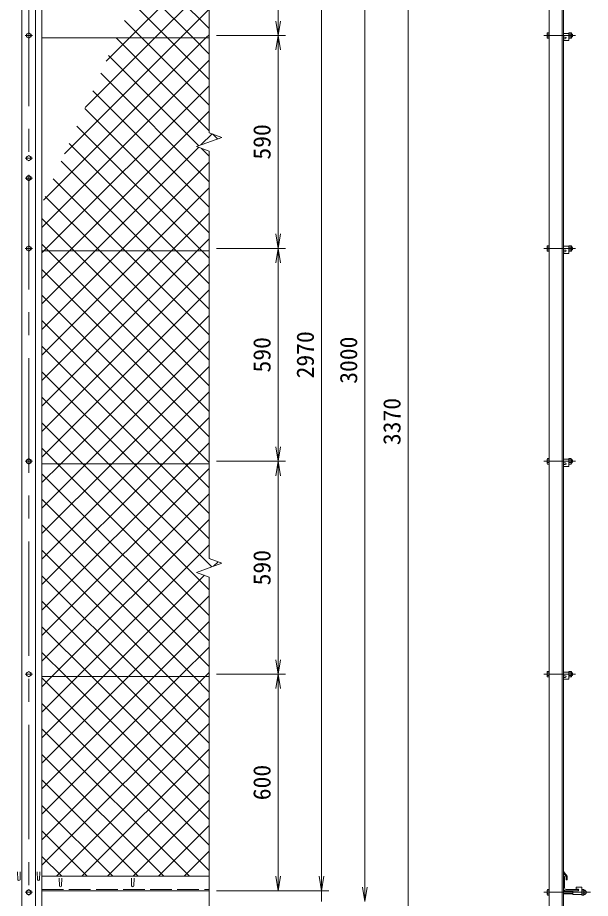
# Model space of a CAD drawing. Units: millimetres at full size. Extents: x -4200 to 4200, y -2970 to 2970.
# Drawn here: x -1416 to 171, y -705 to 1736 of the extents above; entities that cross this region are included whole.
import ezdxf
from ezdxf.enums import TextEntityAlignment as Align

# ---------------------------------------------------------------- set-up
doc = ezdxf.new("R2010")
doc.units = ezdxf.units.MM
doc.header["$LTSCALE"] = 10
doc.linetypes.add('DASHED', pattern=[7.5, 6, -1.5])
doc.linetypes.add('USER1', pattern=[50.8, 31.75, -6.35, 6.35, -6.35])
for name, color, linetype, lineweight in [('0-0_D-STR1', 1, 'Continuous', 18), ('0-1_D-BMK', 2, 'USER1', 13), ('0-2_D-STR-DIM', 7, 'Continuous', 13), ('0-3_D-STR3', 3, 'Continuous', 13), ('0-7_0', 7, 'Continuous', 18), ('0-9_D-STR2', 7, 'Continuous', 13)]:
    doc.layers.add(name, color=color, linetype=linetype, lineweight=lineweight)
doc.styles.add('ＭＳ ゴシック', font='')
doc.styles.get('ＭＳ ゴシック').set_extended_font_data('MS Gothic')

# ---------------------------------------------------------------- blocks, each defined once
blk = doc.blocks.new('_Open')
at = {"layer": '0-7_0'}
blk.add_line((-10, 1.667), (0, 0), dxfattribs=at)
blk.add_lwpolyline([(-10, -1.667), (0, 0), (-10, 0)], dxfattribs=at)

msp = doc.modelspace()

# ---------------------------------------------------------------- linework, layer by layer
at = {"layer": '0-0_D-STR1'}
for p, q in [((-1403.97, -1068.85), (-1403.97, 2301.15)), ((-1365.97, -1068.85), (-1365.97, 2301.15)), ((-1348.47, -1068.85), (-1348.47, 2301.15)), ((56.53, -1068.85), (56.53, 2301.15)), ((93.03, -1068.85), (93.03, 2301.15)), ((96.53, -1068.85), (96.53, 2301.15)), ((-1414.97, -653.52), (-1415.72, -632.02)), ((-1408.97, -653.52), (-1408.22, -632.02)), ((-1360.97, -653.52), (-1361.72, -632.02)), ((-1354.97, -653.52), (-1354.22, -632.02)), ((106.53, -643.12), (96.53, -630.62)), ((-884.97, -643.85), (-1348.47, -643.85)), ((-1299.97, -670.72), (-1300.72, -649.22)), ((-1293.97, -670.72), (-1293.22, -649.22)), ((-1099.97, -670.72), (-1100.72, -649.22)), ((-1093.97, -670.72), (-1093.22, -649.22)), ((97.53, -643.85), (96.53, -643.85)), ((96.53, -678.85), (96.53, -643.85)), ((99.53, -676.35), (99.53, -645.85)), ((103.53, -654.12), (103.53, -644.24)), ((103.53, -654.12), (106.53, -654.12)), ((106.53, -654.12), (106.53, -643.12)), ((134.53, -680.85), (104.03, -680.85)), ((136.53, -682.85), (136.53, -683.85)), ((-1348.47, -683.85), (-884.97, -683.85)), ((136.53, -683.85), (101.53, -683.85))]:
    msp.add_line(p, q, dxfattribs=at)
at = {"layer": '0-0_D-STR1', "linetype": 'DASHED'}
msp.add_line((-1348.47, -680.85), (-884.97, -680.85), dxfattribs=at)
at = {"layer": '0-0_D-STR1'}
msp.add_lwpolyline([(103.53, -644.24), (96.53, -635.19), (96.53, -630.62)], dxfattribs=at)
for centre, radius, start, end in [((-1411.97, -652.27), 3.25, 202.61986, 337.38014), ((-1357.97, -652.27), 3.25, 202.61986, 337.38014), ((97.53, -645.85), 2, 0, 90), ((-1296.97, -669.47), 3.25, 202.61986, 337.38014), ((-1096.97, -669.47), 3.25, 202.61986, 337.38014), ((101.53, -678.85), 5, 180, 270), ((104.03, -676.35), 4.5, 180, 270), ((134.53, -682.85), 2, 0, 90)]:
    msp.add_arc(centre, radius, start, end, dxfattribs=at)
at = {"layer": '0-1_D-BMK'}
for p, q in [((-1384.97, 2316.15), (-1384.97, -1083.85)), ((-1374.97, 1686.15), (-1394.97, 1686.15)), ((129.53, 1686.15), (41.53, 1686.15)), ((-1374.97, 1346.15), (-1394.97, 1346.15)), ((-1374.97, 1291.15), (-1394.97, 1291.15)), ((-1374.97, 1096.15), (-1394.97, 1096.15)), ((129.53, 1096.15), (41.53, 1096.15)), ((-1374.97, 506.15), (-1394.97, 506.15)), ((129.53, 506.15), (41.53, 506.15)), ((-1374.97, -83.85), (-1394.97, -83.85)), ((129.53, -83.85), (41.53, -83.85)), ((-1374.97, -688.35), (-1394.97, -688.35)), ((170.76, -688.35), (41.53, -688.35))]:
    msp.add_line(p, q, dxfattribs=at)
at = {"layer": '0-2_D-STR-DIM'}
for p, q in [((-884.97, 2350.6), (-884.97, 1416.8)), ((-333.93, -1068.85), (-333.93, 2301.15)), ((-693.93, 1686.15), (-693.93, 2286.15)), ((-573.93, 2286.15), (-573.93, -683.85)), ((-453.93, 2286.15), (-453.93, -713.85)), ((-864.97, 1686.15), (-673.93, 1686.15)), ((-864.97, 1686.15), (-673.93, 1686.15)), ((-693.93, 1686.15), (-693.93, 1096.15)), ((-884.97, 1365.5), (-884.97, 236.8)), ((-864.97, 1096.15), (-673.93, 1096.15)), ((-864.97, 1096.15), (-673.93, 1096.15)), ((-693.93, 1096.15), (-693.93, 506.15)), ((-864.97, 506.15), (-673.93, 506.15)), ((-864.97, 506.15), (-673.93, 506.15)), ((-693.93, 506.15), (-693.93, -83.85)), ((-920.21, 198.32), (-849.74, 223.97)), ((-849.74, 223.97), (-884.97, 236.8)), ((-884.97, 185.5), (-920.21, 198.32)), ((-884.97, 185.5), (-884.97, -821.16)), ((-864.97, -83.85), (-673.93, -83.85)), ((-864.97, -83.85), (-673.93, -83.85)), ((-693.93, -683.85), (-693.93, -83.85)), ((-573.93, -643.85), (-573.93, -603.85)), ((-864.97, -683.85), (-673.93, -683.85)), ((-864.97, -683.85), (-553.93, -683.85)), ((-864.97, -683.85), (-553.93, -683.85)), ((-573.93, -683.85), (-573.93, -713.85))]:
    msp.add_line(p, q, dxfattribs=at)
msp.add_lwpolyline([(-884.97, 1365.5), (-920.21, 1378.32), (-849.74, 1403.97), (-884.97, 1416.8)], dxfattribs=at)
at = {"layer": '0-3_D-STR3'}
for p, q in [((-1384.97, 1693.65), (-1391.47, 1689.9)), ((-1391.47, 1689.9), (-1391.47, 1682.4)), ((-1378.47, 1689.9), (-1384.97, 1693.65)), ((-1378.47, 1682.4), (-1378.47, 1689.9)), ((51.23, 1692.45), (51.92, 1693.65)), ((51.23, 1692.45), (51.23, 1679.85)), ((56.53, 1693.65), (51.92, 1693.65)), ((56.53, 1689.9), (51.92, 1689.9)), ((56.53, 1693.65), (56.53, 1678.64)), ((111.53, 1692.15), (96.53, 1692.15)), ((111.53, 1678.64), (111.53, 1693.65)), ((111.53, 1692.15), (111.53, 1672.15)), ((111.53, 1689.9), (117.3, 1689.9)), ((118.03, 1679.9), (118.03, 1692.4)), ((118.03, 1690.15), (120.33, 1690.15)), ((120.33, 1690.15), (121.53, 1688.95)), ((121.53, 1688.95), (121.53, 1683.35)), ((-1391.47, 1682.4), (-1384.97, 1678.64)), ((-1384.97, 1678.64), (-1378.47, 1682.4)), ((-884.97, 1679.4), (-1348.47, 1679.4)), ((51.23, 1679.85), (51.92, 1678.64)), ((56.53, 1682.4), (51.92, 1682.4)), ((56.53, 1678.64), (51.92, 1678.64)), ((101.28, 1681.65), (96.53, 1681.65)), ((101.28, 1677.15), (96.53, 1677.15)), ((96.53, 1677.15), (96.53, 1672.15)), ((111.53, 1672.15), (96.53, 1672.15)), ((111.53, 1682.4), (117.3, 1682.4)), ((118.03, 1682.15), (120.33, 1682.15)), ((51.23, 1102.45), (51.92, 1103.65)), ((51.23, 1102.45), (51.23, 1089.85)), ((56.53, 1103.65), (51.92, 1103.65)), ((56.53, 1099.9), (51.92, 1099.9)), ((56.53, 1103.65), (56.53, 1088.64)), ((111.53, 1102.15), (96.53, 1102.15)), ((111.53, 1103.65), (117.3, 1103.65)), ((111.53, 1088.64), (111.53, 1103.65)), ((111.53, 1102.15), (111.53, 1082.15)), ((111.53, 1099.9), (117.3, 1099.9)), ((117.3, 1103.65), (118.03, 1102.4)), ((118.03, 1089.9), (118.03, 1102.4)), ((118.03, 1100.15), (120.33, 1100.15)), ((120.33, 1100.15), (121.53, 1098.95)), ((120.33, 1100.15), (120.33, 1092.15)), ((121.53, 1098.95), (121.53, 1093.35)), ((-884.97, 1089.4), (-1348.47, 1089.4)), ((51.23, 1089.85), (51.92, 1088.64)), ((56.53, 1092.4), (51.92, 1092.4)), ((56.53, 1088.64), (51.92, 1088.64)), ((101.28, 1091.65), (96.53, 1091.65)), ((96.53, 1087.15), (96.53, 1082.15)), ((101.28, 1087.15), (96.53, 1087.15)), ((111.53, 1082.15), (96.53, 1082.15)), ((111.53, 1092.4), (117.3, 1092.4)), ((111.53, 1088.64), (117.3, 1088.64)), ((117.3, 1088.64), (118.03, 1089.9)), ((118.03, 1092.15), (120.33, 1092.15)), ((120.33, 1092.15), (121.53, 1093.35)), ((51.23, 512.45), (51.92, 513.65)), ((56.53, 513.65), (51.92, 513.65)), ((56.53, 513.65), (56.53, 498.64)), ((111.53, 513.65), (117.3, 513.65)), ((111.53, 498.64), (111.53, 513.65)), ((117.3, 513.65), (118.03, 512.4)), ((-884.97, 499.4), (-1348.47, 499.4)), ((51.23, 512.45), (51.23, 499.85)), ((51.23, 499.85), (51.92, 498.64)), ((56.53, 509.9), (51.92, 509.9)), ((56.53, 502.4), (51.92, 502.4)), ((56.53, 498.64), (51.92, 498.64)), ((111.53, 512.15), (96.53, 512.15)), ((101.28, 501.65), (96.53, 501.65)), ((96.53, 497.15), (96.53, 492.15)), ((101.28, 497.15), (96.53, 497.15)), ((111.53, 492.15), (96.53, 492.15)), ((111.53, 512.15), (111.53, 492.15)), ((111.53, 509.9), (117.3, 509.9)), ((111.53, 502.4), (117.3, 502.4)), ((111.53, 498.64), (117.3, 498.64)), ((117.3, 498.64), (118.03, 499.9)), ((118.03, 499.9), (118.03, 512.4)), ((118.03, 510.15), (120.33, 510.15)), ((118.03, 502.15), (120.33, 502.15)), ((120.33, 510.15), (121.53, 508.95)), ((120.33, 510.15), (120.33, 502.15)), ((120.33, 502.15), (121.53, 503.35)), ((121.53, 508.95), (121.53, 503.35)), ((-1384.97, -76.35), (-1391.47, -80.1)), ((-1391.47, -80.1), (-1391.47, -87.6)), ((-1391.47, -87.6), (-1384.97, -91.36)), ((-1378.47, -80.1), (-1384.97, -76.35)), ((-1384.97, -91.36), (-1378.47, -87.6)), ((-1378.47, -87.6), (-1378.47, -80.1)), ((-884.97, -90.6), (-1348.47, -90.6)), ((51.23, -77.55), (51.92, -76.35)), ((51.23, -77.55), (51.23, -90.15)), ((51.23, -90.15), (51.92, -91.36)), ((56.53, -76.35), (51.92, -76.35)), ((56.53, -80.1), (51.92, -80.1)), ((56.53, -87.6), (51.92, -87.6)), ((56.53, -91.36), (51.92, -91.36)), ((56.53, -76.35), (56.53, -91.36)), ((111.53, -77.85), (96.53, -77.85)), ((101.28, -88.35), (96.53, -88.35)), ((101.28, -92.85), (96.53, -92.85)), ((96.53, -92.85), (96.53, -97.85)), ((111.53, -91.36), (111.53, -76.35)), ((111.53, -77.85), (111.53, -97.85)), ((111.53, -80.1), (117.3, -80.1)), ((111.53, -87.6), (117.3, -87.6)), ((118.03, -90.1), (118.03, -77.6)), ((118.03, -79.85), (120.33, -79.85)), ((118.03, -87.85), (120.33, -87.85)), ((120.33, -79.85), (121.53, -81.05)), ((121.53, -81.05), (121.53, -86.65)), ((111.53, -97.85), (96.53, -97.85)), ((-1384.97, -680.85), (-1391.47, -684.6)), ((-1378.47, -684.6), (-1384.97, -680.85)), ((51.23, -682.05), (51.92, -680.85)), ((51.23, -694.65), (51.23, -682.05)), ((56.53, -680.85), (51.92, -680.85)), ((56.53, -695.86), (56.53, -680.85)), ((146.78, -674.35), (131.78, -674.35)), ((131.78, -679.35), (131.78, -674.35)), ((136.53, -679.35), (131.78, -679.35)), ((146.78, -694.35), (146.78, -674.35)), ((146.78, -694.59), (146.78, -682.24)), ((146.78, -694.59), (146.78, -682.24)), ((147.78, -680.25), (152.28, -680.25)), ((153.28, -694.59), (153.28, -682.24)), ((153.28, -694.59), (153.28, -682.24)), ((-1391.47, -684.6), (-1391.47, -692.1)), ((-1391.47, -692.1), (-1384.97, -695.86)), ((-1384.97, -695.86), (-1378.47, -692.1)), ((-1378.47, -692.1), (-1378.47, -684.6)), ((51.23, -694.65), (51.92, -695.86)), ((56.53, -684.6), (51.92, -684.6)), ((56.53, -692.1), (51.92, -692.1)), ((56.53, -695.86), (51.92, -695.86)), ((96.53, -684.35), (121.78, -684.35)), ((96.53, -685.1), (121.78, -685.1)), ((96.53, -691.6), (121.78, -691.6)), ((96.53, -692.35), (121.78, -692.35)), ((136.53, -683.85), (121.78, -683.85)), ((121.78, -694.35), (121.78, -683.85)), ((146.78, -694.35), (121.78, -694.35)), ((152.28, -684.3), (147.78, -684.3)), ((152.28, -692.4), (147.78, -692.4)), ((147.78, -696.45), (152.28, -696.45))]:
    msp.add_line(p, q, dxfattribs=at)
for points in [[(111.53, 1693.65), (117.3, 1693.65), (118.03, 1692.4)], [(120.33, 1690.15), (120.33, 1682.15), (121.53, 1683.35)], [(111.53, 1678.64), (117.3, 1678.64), (118.03, 1679.9)], [(111.53, -76.35), (117.3, -76.35), (118.03, -77.6)], [(111.53, -91.36), (117.3, -91.36), (118.03, -90.1)], [(120.33, -79.85), (120.33, -87.85), (121.53, -86.65)]]:
    msp.add_lwpolyline(points, dxfattribs=at)
for points in [[(-1378.47, 1349.9), (-1384.97, 1353.65), (-1391.47, 1349.9), (-1391.47, 1342.4), (-1384.97, 1338.64), (-1378.47, 1342.4)], [(-1378.47, 1294.9), (-1384.97, 1298.65), (-1391.47, 1294.9), (-1391.47, 1287.4), (-1384.97, 1283.64), (-1378.47, 1287.4)], [(-1378.47, 1099.9), (-1384.97, 1103.65), (-1391.47, 1099.9), (-1391.47, 1092.4), (-1384.97, 1088.64), (-1378.47, 1092.4)], [(-1378.47, 509.9), (-1384.97, 513.65), (-1391.47, 509.9), (-1391.47, 502.4), (-1384.97, 498.64), (-1378.47, 502.4)]]:
    msp.add_lwpolyline(points, close=True, dxfattribs=at)
for centre in [(-1384.97, 1686.15), (-1384.97, 1346.15), (-1384.97, 1291.15), (-1384.97, 1096.15), (-1384.97, 506.15), (-1384.97, -83.85), (-1384.97, -688.35)]:
    msp.add_circle(centre, 6.25, dxfattribs=at)
for centre, radius, start, end in [((63.76, 1686.15), 12.42, 162.4121, 197.5879), ((54.67, 1691.78), 3.32, 145.61585, 214.38415), ((114.56, 1691.78), 3.32, 325.61586, 34.38414), ((105.46, 1686.15), 12.42, 342.4121, 17.5879), ((54.67, 1680.52), 3.32, 145.61585, 214.38415), ((101.28, 1679.4), 2.25, 270, 90), ((114.56, 1680.52), 3.32, 325.61585, 34.38416), ((63.76, 1096.15), 12.42, 162.4121, 197.5879), ((54.67, 1101.78), 3.32, 145.61585, 214.38415), ((114.56, 1101.78), 3.32, 325.61586, 34.38414), ((105.46, 1096.15), 12.42, 342.4121, 17.5879), ((54.67, 1090.52), 3.32, 145.61585, 214.38415), ((101.28, 1089.4), 2.25, 270, 90), ((114.56, 1090.52), 3.32, 325.61585, 34.38416), ((54.67, 511.78), 3.32, 145.61585, 214.38415), ((114.56, 511.78), 3.32, 325.61586, 34.38414), ((63.76, 506.15), 12.42, 162.4121, 197.5879), ((54.67, 500.52), 3.32, 145.61585, 214.38415), ((101.28, 499.4), 2.25, 270, 90), ((105.46, 506.15), 12.42, 342.4121, 17.5879), ((114.56, 500.52), 3.32, 325.61585, 34.38416), ((63.76, -83.85), 12.42, 162.4121, 197.5879), ((54.67, -78.22), 3.32, 145.61585, 214.38415), ((54.67, -89.48), 3.32, 145.61585, 214.38415), ((101.28, -90.6), 2.25, 270, 90), ((114.56, -78.22), 3.32, 325.61586, 34.38414), ((105.46, -83.85), 12.42, 342.4121, 17.5879), ((114.56, -89.48), 3.32, 325.61585, 34.38416), ((54.67, -682.72), 3.32, 145.61585, 214.38415), ((136.53, -681.6), 2.25, 270, 90), ((149.33, -682.28), 2.55, 127.42505, 232.57495), ((150.73, -682.28), 2.55, 307.42505, 52.57495), ((153.65, -681.41), 0.5, 196.57981, 262.83194), ((152.78, -688.35), 6.5, 277.16806, 82.83194), ((63.76, -688.35), 12.42, 162.4121, 197.5879), ((54.67, -693.98), 3.32, 145.61585, 214.38415), ((155.48, -688.35), 8.7, 152.26063, 207.73937), ((149.32, -694.43), 2.54, 127.21089, 232.78911), ((144.58, -688.35), 8.7, 332.26063, 27.73937), ((150.74, -694.43), 2.54, 307.21089, 52.78911), ((153.65, -695.3), 0.5, 97.16806, 170.16084)]:
    msp.add_arc(centre, radius, start, end, dxfattribs=at)
at = {"layer": '0-9_D-STR2'}
for p, q in [((-1106.24, 1679.4), (-884.97, 1900.66)), ((-884.97, 1705.28), (-1053.94, 1874.25)), ((-929.8, 1679.4), (-1075.87, 1825.47)), ((-1035.53, 1679.4), (-884.97, 1829.95)), ((-1000.51, 1679.4), (-1097.81, 1776.69)), ((-964.82, 1679.4), (-884.97, 1759.24)), ((-1071.22, 1679.4), (-1119.74, 1727.92)), ((-894.1, 1679.4), (-884.97, 1688.53)), ((-1343.79, 1229.72), (-894.1, 1679.4)), ((-1286, 1358.21), (-964.82, 1679.4)), ((-1228.22, 1486.71), (-1035.53, 1679.4)), ((-1170.43, 1615.2), (-1106.24, 1679.4)), ((-884.97, 1422.44), (-1141.68, 1679.14)), ((-884.97, 1493.15), (-1071.22, 1679.4)), ((-884.97, 1563.86), (-1000.51, 1679.4)), ((-884.97, 1634.57), (-929.8, 1679.4)), ((-1348.47, 1154.32), (-884.97, 1617.82)), ((-913.88, 1380.63), (-1163.61, 1630.37)), ((-884.97, 1281.02), (-1185.55, 1581.59)), ((-1342.68, 1089.4), (-884.97, 1547.11)), ((-884.97, 1210.31), (-1207.48, 1532.81)), ((-1271.97, 1089.4), (-884.97, 1476.4)), ((-884.97, 1139.6), (-1229.42, 1484.04)), ((-905.49, 1089.4), (-1251.35, 1435.26)), ((-907.83, 1382.83), (-876.83, 1413.83)), ((-862.03, 1399.5), (-876.11, 1413.57)), ((-976.2, 1089.4), (-1273.29, 1386.49)), ((-884.97, 1351.73), (-906.62, 1373.38)), ((-1046.91, 1089.4), (-1295.22, 1337.71)), ((-1117.62, 1089.4), (-1317.16, 1288.93)), ((-1059.84, 1089.4), (-884.97, 1264.26)), ((-1188.33, 1089.4), (-1339.09, 1240.16)), ((-1259.04, 1089.4), (-1348.47, 1178.83)), ((-989.13, 1089.4), (-884.97, 1193.55)), ((-1329.75, 1089.4), (-1348.47, 1108.12)), ((-918.42, 1089.4), (-884.97, 1122.84)), ((-1348.47, 1083.61), (-1342.68, 1089.4)), ((-1348.47, 1012.9), (-1271.97, 1089.4)), ((-1348.47, 800.76), (-1059.84, 1089.4)), ((-1348.47, 730.05), (-989.13, 1089.4)), ((-1348.47, 659.34), (-918.42, 1089.4)), ((-884.97, 644.62), (-1329.75, 1089.4)), ((-884.97, 715.33), (-1259.04, 1089.4)), ((-884.97, 786.04), (-1188.33, 1089.4)), ((-884.97, 856.75), (-1117.62, 1089.4)), ((-884.97, 927.46), (-1046.91, 1089.4)), ((-884.97, 998.17), (-976.2, 1089.4)), ((-884.97, 1068.89), (-905.49, 1089.4)), ((-1348.47, 588.63), (-884.97, 1052.13)), ((-884.97, 573.91), (-1348.47, 1037.41)), ((-1348.47, 517.92), (-884.97, 981.42)), ((-884.97, 503.2), (-1348.47, 966.7)), ((-1296.29, 499.4), (-884.97, 910.71)), ((-951.88, 499.4), (-1348.47, 895.99)), ((-1225.58, 499.4), (-884.97, 840)), ((-1022.59, 499.4), (-1348.47, 825.28)), ((-1154.87, 499.4), (-884.97, 769.29)), ((-1093.31, 499.4), (-1348.47, 754.57)), ((-1084.16, 499.4), (-884.97, 698.58)), ((-1234.73, 499.4), (-1348.47, 613.15)), ((-1013.44, 499.4), (-884.97, 627.87)), ((-1305.44, 499.4), (-1348.47, 542.44)), ((-942.73, 499.4), (-884.97, 557.16)), ((-1348.47, 447.21), (-1296.29, 499.4)), ((-1348.47, 376.5), (-1225.58, 499.4)), ((-1348.47, 305.79), (-1154.87, 499.4)), ((-1348.47, 235.08), (-1084.16, 499.4)), ((-1348.47, 164.37), (-1013.44, 499.4)), ((-1348.47, 93.66), (-942.73, 499.4)), ((-884.97, 78.94), (-1305.44, 499.4)), ((-884.97, 149.65), (-1234.73, 499.4)), ((-884.97, 291.07), (-1093.31, 499.4)), ((-884.97, 361.78), (-1022.59, 499.4)), ((-884.97, 432.49), (-951.88, 499.4)), ((-1348.47, 22.95), (-884.97, 486.45)), ((-884.97, 8.22), (-1348.47, 471.72)), ((-1348.47, -47.76), (-884.97, 415.74)), ((-884.97, -62.49), (-1348.47, 401.01)), ((-1320.6, -90.6), (-884.97, 345.03)), ((-927.57, -90.6), (-1348.47, 330.3)), ((-1249.89, -90.6), (-884.97, 274.31)), ((-998.28, -90.6), (-1348.47, 259.59)), ((-873.11, 215.47), (-860.64, 227.94)), ((-1068.99, -90.6), (-1348.47, 188.88)), ((-1108.47, -90.6), (-884.97, 132.89)), ((-1139.7, -90.6), (-1348.47, 118.17)), ((-1037.76, -90.6), (-884.97, 62.18)), ((-1210.41, -90.6), (-1348.47, 47.46)), ((-1281.12, -90.6), (-1348.47, -23.25)), ((-967.05, -90.6), (-884.97, -8.53)), ((-1348.47, -118.47), (-1320.6, -90.6)), ((-1348.47, -189.19), (-1249.89, -90.6)), ((-1348.47, -330.61), (-1108.47, -90.6)), ((-1348.47, -401.32), (-1037.76, -90.6)), ((-1348.47, -472.03), (-967.05, -90.6)), ((-1348.47, -542.74), (-896.34, -90.6)), ((-884.97, -557.46), (-1348.47, -93.96)), ((-884.97, -486.75), (-1281.12, -90.6)), ((-884.97, -416.04), (-1210.41, -90.6)), ((-884.97, -345.33), (-1139.7, -90.6)), ((-884.97, -274.62), (-1068.99, -90.6)), ((-884.97, -203.91), (-998.28, -90.6)), ((-884.97, -133.2), (-927.57, -90.6)), ((-896.34, -90.6), (-884.97, -79.24)), ((-1348.47, -613.45), (-884.97, -149.95)), ((-884.97, -628.17), (-1348.47, -164.67)), ((-940, -643.85), (-1348.47, -235.38)), ((-1308.17, -643.85), (-884.97, -220.66)), ((-1237.46, -643.85), (-884.97, -291.37)), ((-1010.72, -643.85), (-1348.47, -306.09)), ((-1166.75, -643.85), (-884.97, -362.08)), ((-1081.43, -643.85), (-1348.47, -376.8)), ((-1096.03, -643.85), (-884.97, -432.79)), ((-1152.14, -643.85), (-1348.47, -447.51)), ((-1025.32, -643.85), (-884.97, -503.5)), ((-1222.85, -643.85), (-1348.47, -518.22)), ((-954.61, -643.85), (-884.97, -574.21)), ((-1293.56, -643.85), (-1348.47, -588.94))]:
    msp.add_line(p, q, dxfattribs=at)
for points in [[(-1348.47, 942.19), (-1201.26, 1089.4), (-914.44, 1376.22)], [(-1348.47, 871.47), (-1130.55, 1089.4), (-884.97, 1334.97)], [(-878.22, 213.61), (-1164.02, 499.4), (-1348.47, 683.86)], [(-1348.47, -259.9), (-1179.18, -90.6), (-898.25, 190.33)]]:
    msp.add_lwpolyline(points, dxfattribs=at)

# ---------------------------------------------------------------- block references
at = {"layer": '0-2_D-STR-DIM', "xscale": 4, "yscale": 4}
for p, rotation in [((-693.93, 1686.15), 270), ((-693.93, 1686.15), 90), ((-693.93, 1096.15), 270), ((-693.93, 1096.15), 90), ((-693.93, 506.15), 270), ((-693.93, 506.15), 90), ((-693.93, -83.85), 270), ((-693.93, -83.85), 90), ((-693.93, -683.85), 270), ((-573.93, -683.85), 270), ((-573.93, -683.85), 270), ((-453.93, -713.85), 270)]:
    msp.add_blockref('_Open', p, dxfattribs=dict(at, rotation=rotation))

# ---------------------------------------------------------------- texts
at = {"layer": '0-2_D-STR-DIM', "style": 'ＭＳ ゴシック'}
for s, p in [('590', (-700.68, 1342.26)), ('2970', (-580.68, 735.88)), ('590', (-700.68, 752.26)), ('3000', (-460.68, 721)), ('3370', (-340.68, 551)), ('590', (-700.68, 162.26)), ('600', (-700.68, -433.12))]:
    msp.add_text(s, height=48.09, rotation=90, dxfattribs=at).set_placement(p, align=Align.BOTTOM_LEFT)

doc.saveas('drawing.dxf')
